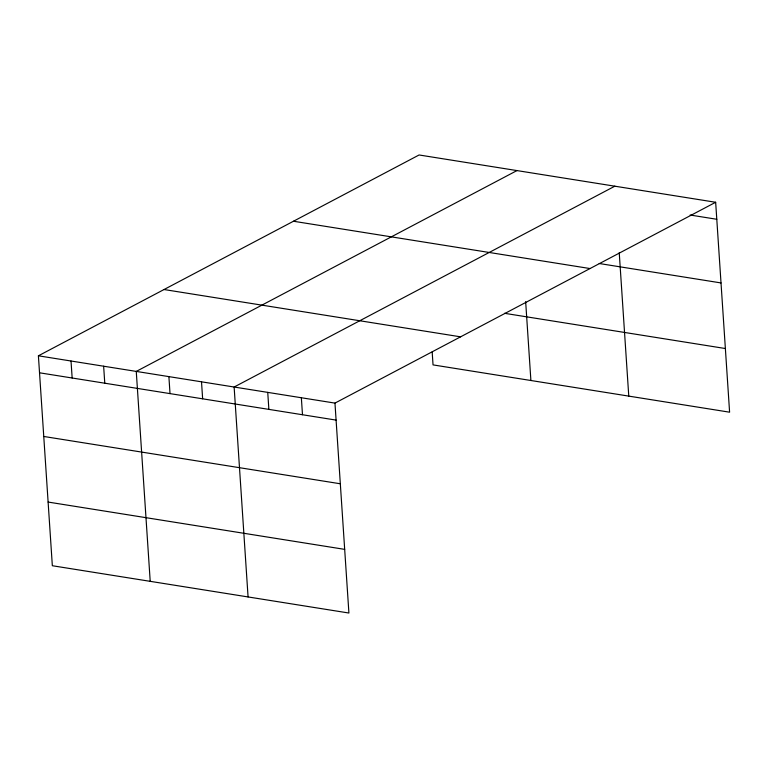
<?xml version="1.0" encoding="UTF-8"?>
<svg xmlns="http://www.w3.org/2000/svg" width="768" height="768" viewBox="0 0 768 768"><rect width="100%" height="100%" fill="white"/><g stroke="black" fill="none" stroke-linecap="round" stroke-linejoin="round"><path stroke-width="1.15" d="M715.661 202.272L334.963 403.104L348.912 613.027L52.339 565.728L38.4 355.805L419.088 154.973L715.661 202.272L729.6 412.195L433.037 364.896L432.173 351.926M516.96 170.582L136.262 371.414L150.211 581.338M614.822 186.192L234.134 387.024L248.074 596.947M690.125 215.021L716.784 219.274M599.213 263.51L721.018 282.931M293.462 221.242L590.026 268.55M504.538 313.306L725.376 348.528M164.026 289.526L460.589 336.835M38.4 355.805L334.963 403.104M39.533 372.797L336.096 420.106M43.757 436.464L340.32 483.773M48.115 502.061L344.678 549.37M619.238 252.701L628.771 396.115M525.658 301.613L530.899 380.506M301.354 397.747L302.486 414.739M267.744 392.381L268.867 409.382M201.514 381.821L202.637 398.813M168.893 376.618L170.016 393.61M103.642 366.211L104.774 383.203M71.021 361.008L72.154 378"/></g></svg>
